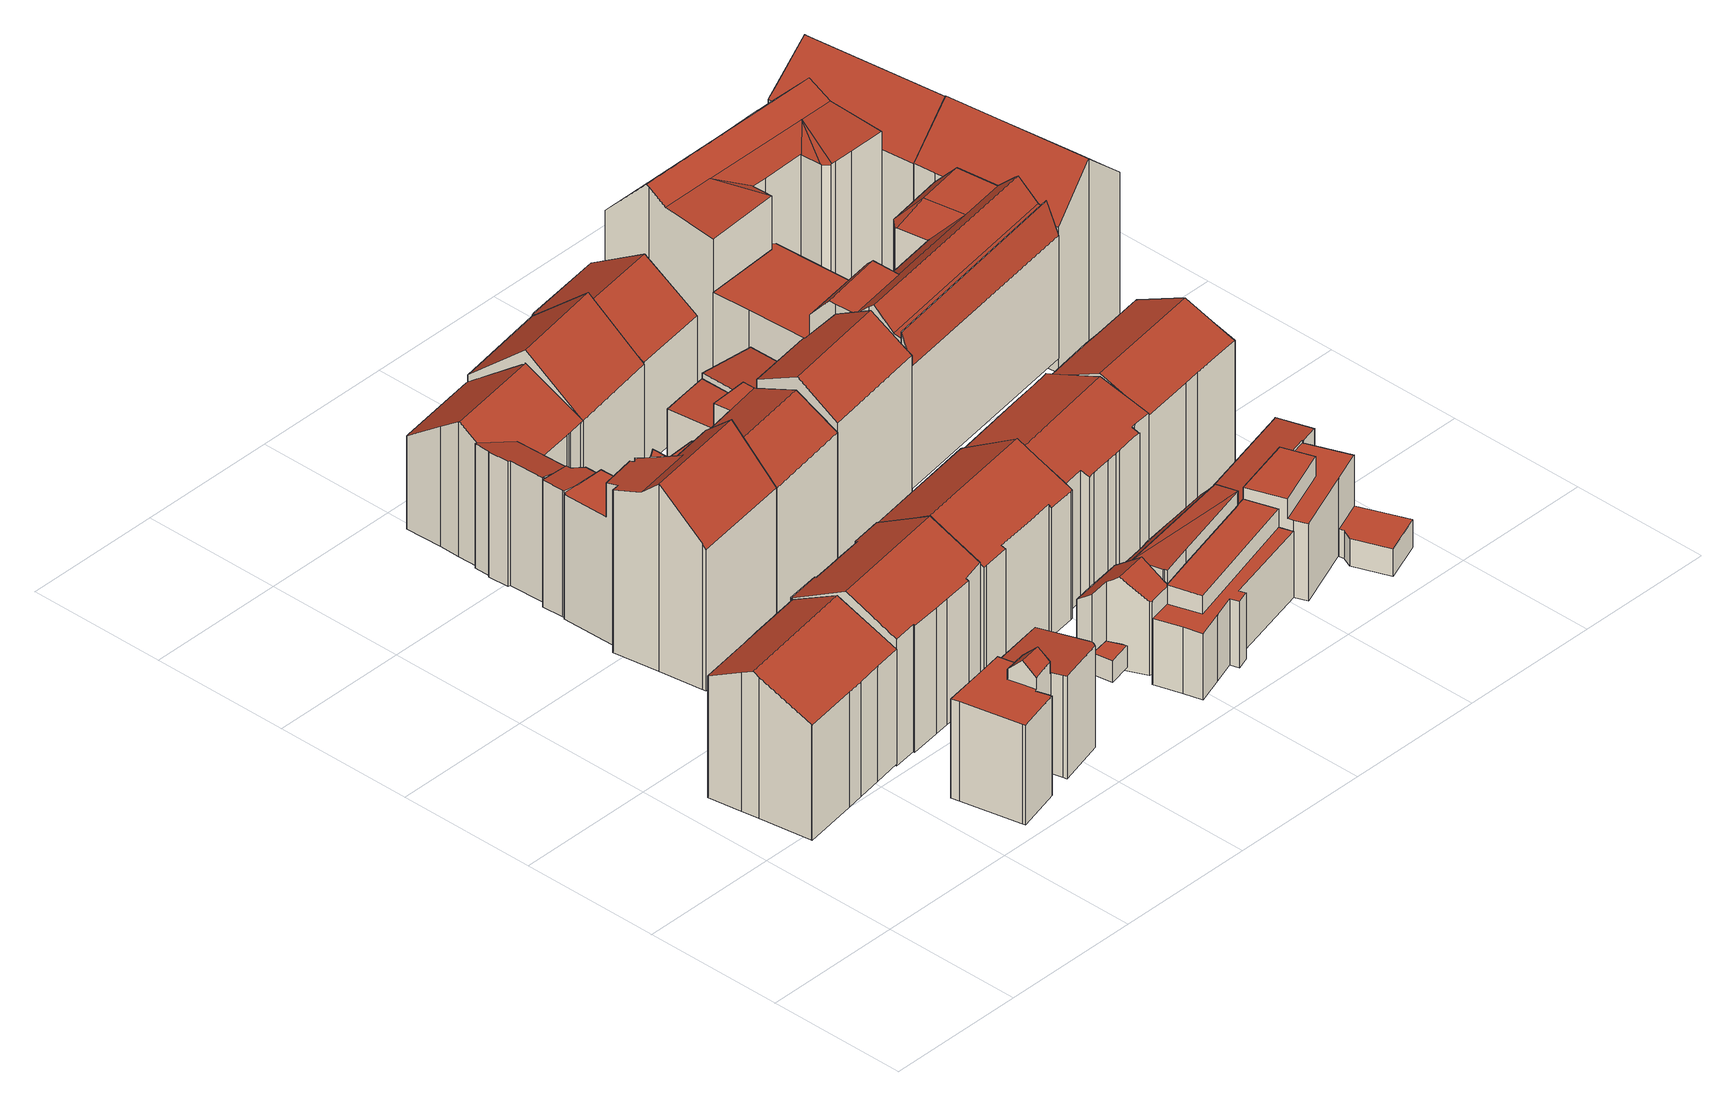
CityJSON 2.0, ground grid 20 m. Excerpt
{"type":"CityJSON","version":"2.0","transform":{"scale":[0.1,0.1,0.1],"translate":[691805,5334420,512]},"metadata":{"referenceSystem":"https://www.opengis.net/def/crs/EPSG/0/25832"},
"CityObjects":{
"building1":{"type":"Building","attributes":{"Gemeindeschluessel":"09162000","HoeheDach":"538.111","HoeheGrund":"516.720","Methode":"2000","NiedrigsteTraufeDesGebaeudes":"533.690","Geometrietyp2DReferenz":"3000","function":"31001_9998","roofType":"3100","measuredHeight":21.39,"storeysAboveGround":5},"geometry":[{"type":"MultiSurface","lod":"2","boundaries":[[[0,1,2,3]],[[4,5,6,7]],[[7,6,8,9]],[[10,11,1,0]],[[12,3,2,13,14,15]],[[14,13,16,17,18,19,20]],[[2,1,11,21,8,6,5,16,13]],[[22,21,11,10]],[[23,19,18,24]],[[5,4,25,26,17,16]],[[27,20,19,23]],[[7,9,22,10,0,3,12,15,27,23,24,26,25,4]],[[9,8,21,22]],[[24,18,17,26]],[[15,14,20,27]]],"semantics":{"surfaces":[{"type":"WallSurface"},{"type":"RoofSurface"},{"type":"GroundSurface"}],"values":[0,0,0,0,0,1,1,0,0,0,0,2,0,0,0]}}]},
"building2":{"type":"Building","attributes":{"Gemeindeschluessel":"09162000","HoeheDach":"532.867","HoeheGrund":"514.640","Methode":"2000","NiedrigsteTraufeDesGebaeudes":"528.606","Geometrietyp2DReferenz":"3000","function":"31001_9998","roofType":"3100","measuredHeight":18.23,"storeysAboveGround":3},"geometry":[{"type":"MultiSurface","lod":"2","boundaries":[[[28,29,30,31]],[[32,33,34,35]],[[36,37,30,29]],[[38,39,40,41]],[[42,43,44,45,46,47,31,30,37]],[[48,42,37,36]],[[49,50,51,52]],[[53,54,55,56]],[[57,58,50,49]],[[59,57,49,52,60,61,62,63,32,35,64,53,56,38,41,65,66,67,68,69]],[[45,44,43,70,71,51,50,58,72,73,74,75,46]],[[76,33,32,63,62,61,70,43,42,48]],[[69,73,72,59]],[[60,52,51,71,70,61]],[[56,55,39,38]],[[74,73,69,68,67,75]],[[35,34,77,64]],[[39,55,54,77,34,33,76,78,28,31,47,79,40]],[[59,72,58,57]],[[64,77,54,53]],[[78,76,48,36,29,28]],[[40,79,47,46,75,67,66,65,41]]],"semantics":{"surfaces":[{"type":"WallSurface"},{"type":"RoofSurface"},{"type":"GroundSurface"}],"values":[0,0,1,0,0,1,0,0,0,2,1,0,0,0,0,0,0,1,0,0,0,0]}}]},
"building3":{"type":"Building","attributes":{"Gemeindeschluessel":"09162000","HoeheDach":"539.180","HoeheGrund":"516.360","Methode":"2000","NiedrigsteTraufeDesGebaeudes":"534.969","Geometrietyp2DReferenz":"3000","function":"31001_9998","roofType":"3100","measuredHeight":22.82,"storeysAboveGround":5},"geometry":[{"type":"MultiSurface","lod":"2","boundaries":[[[80,81,82,83]],[[84,85,86,87]],[[88,89,85,84]],[[90,91,92,93,94,95]],[[87,86,81,80]],[[96,97,98,99]],[[100,101,99,98]],[[102,103,104,105]],[[83,82,106,107]],[[97,96,108,109]],[[94,93,99,101,106,82,81,86,85,89,110]],[[111,112,103,102]],[[113,114,112,111]],[[115,110,89,88]],[[109,108,114,113]],[[109,113,111,102,105,116,91,90,95,115,88,84,87,80,83,107,100,98,97]],[[105,104,117,116]],[[95,94,110,115]],[[116,117,92,91]],[[92,117,104,103,112,114,108,96,99,93]],[[107,106,101,100]]],"semantics":{"surfaces":[{"type":"WallSurface"},{"type":"RoofSurface"},{"type":"GroundSurface"}],"values":[0,0,0,0,0,0,0,0,0,0,1,0,0,0,0,2,0,0,0,1,0]}}]},
"building4":{"type":"Building","attributes":{"Gemeindeschluessel":"09162000","HoeheDach":"540.550","HoeheGrund":"512.835","Methode":"2000","NiedrigsteTraufeDesGebaeudes":"530.381","Geometrietyp2DReferenz":"3000","function":"31001_2000","roofType":"3100","measuredHeight":27.71,"storeysAboveGround":6},"geometry":[{"type":"MultiSurface","lod":"2","boundaries":[[[118,119,120,121]],[[122,123,124,125]],[[118,126,127,128,129,119]],[[130,131,132,133]],[[134,135,136,137]],[[138,139,140,141,142,143]],[[144,145,123,122,146]],[[147,148,149,150]],[[151,152,153,154]],[[155,156,157,158]],[[138,143,159,160]],[[161,162,127,126]],[[163,164,165,166,167,168]],[[169,170,165,164]],[[171,172,173]],[[174,172,171,128,127,162,175,176,177,178]],[[179,175,162,161]],[[180,163,168,181,182,183]],[[184,185,186,187,188,189]],[[190,174,178,191]],[[121,120,170,169]],[[192,176,175,179]],[[182,181,188,187]],[[171,129,128]],[[142,166,165,170,120,119,129,171,173,159,143]],[[142,141,167,166]],[[180,183,193,194]],[[195,196,140,139]],[[197,158,124,123,145,198,199]],[[194,193,200,201]],[[144,189,188,181,168,167,141,140,196,199,198,145]],[[195,154,153,197,199,196]],[[195,139,138,160,202,190,191,203,192,179,161,126,118,121,169,164,163,180,194,201,185,184,130,133,134,137,204,147,150,157,156,205,151,154]],[[201,200,186,185]],[[204,206,148,147]],[[122,125,149,148,206,136,135,132,131,146]],[[187,186,200,193,183,182]],[[203,177,176,192]],[[137,136,206,204]],[[133,132,135,134]],[[191,178,177,203]],[[202,172,174,190]],[[130,184,189,144,146,131]],[[156,155,207,205]],[[202,160,159,173,172]],[[157,150,149,125,124,158]],[[197,153,152,207,155,158]],[[205,207,152,151]]],"semantics":{"surfaces":[{"type":"WallSurface"},{"type":"RoofSurface"},{"type":"GroundSurface"}],"values":[0,0,0,0,0,0,0,0,0,0,0,0,0,0,0,1,0,0,0,0,0,0,0,0,1,0,0,0,1,0,1,0,2,0,0,1,1,0,0,0,0,0,0,0,0,0,1,0]}}]},
"building5":{"type":"Building","attributes":{"Gemeindeschluessel":"09162000","HoeheDach":"533.530","HoeheGrund":"513.463","Methode":"2000","NiedrigsteTraufeDesGebaeudes":"517.370","Geometrietyp2DReferenz":"3000","function":"31001_2000","roofType":"3100","measuredHeight":20.07,"storeysAboveGround":4},"geometry":[{"type":"MultiSurface","lod":"2","boundaries":[[[208,209,210,211]],[[212,213,214,215,216,217,218,219,220,221,222,223]],[[224,225,226,227]],[[228,222,221,229]],[[230,231,232,233]],[[234,215,214,235]],[[236,237,238,239]],[[233,232,237,240]],[[241,216,215,234]],[[242,243,244,245]],[[211,210,246,247]],[[248,249,213,212,238,237,232,231,244,243]],[[250,251,252,253]],[[228,227,226,254,223,222]],[[254,226,225,236,239]],[[255,218,217,256]],[[248,257,258,259,260,246,210,209,252,251,249]],[[224,240,237,236,225]],[[245,244,231,230]],[[242,261,257,248,243]],[[256,217,216,241]],[[250,262,213,249,251]],[[212,223,254,239,238]],[[262,235,214,213]],[[263,219,218,255]],[[264,260,259,265]],[[247,246,260,264]],[[265,259,258,266]],[[267,220,219,263]],[[253,252,209,208]],[[224,227,228,229,267,263,255,256,241,234,235,262,250,253,208,211,247,264,265,266,261,242,245,230,233,240]],[[229,221,220,267]],[[266,258,257,261]]],"semantics":{"surfaces":[{"type":"WallSurface"},{"type":"RoofSurface"},{"type":"GroundSurface"}],"values":[0,1,0,0,0,0,0,0,0,0,0,1,0,0,1,0,1,0,0,0,0,0,0,0,0,0,0,0,0,0,2,0,0]}}]},
"building6":{"type":"Building","attributes":{"Gemeindeschluessel":"09162000","HoeheDach":"539.280","HoeheGrund":"515.810","Methode":"2000","NiedrigsteTraufeDesGebaeudes":"534.759","Geometrietyp2DReferenz":"3000","function":"31001_9998","roofType":"3100","measuredHeight":23.47,"storeysAboveGround":7},"geometry":[{"type":"MultiSurface","lod":"2","boundaries":[[[268,269,270,271]],[[272,273,274,275,276,277]],[[278,279,280,281]],[[282,283,284,285]],[[285,284,286,287]],[[281,280,288,289]],[[287,286,269,268]],[[290,291,283,282]],[[292,293,294,295]],[[286,296,297,288,280,279,298,299,270,269]],[[284,283,291,294,293,300,301,302,277,276,275,303,304,296,286]],[[304,303,305,306,307,308,297,296]],[[305,303,275,274]],[[271,299,298,309]],[[310,302,301,311]],[[273,272,310,311,312,292,295,290,282,285,287,268,271,309,278,281,289,308,307,306,305,274]],[[272,277,302,310]],[[289,288,297,308]],[[292,312,311,301,300,293]],[[270,299,271]],[[309,298,279,278]],[[295,294,291,290]]],"semantics":{"surfaces":[{"type":"WallSurface"},{"type":"RoofSurface"},{"type":"GroundSurface"}],"values":[0,0,0,0,0,0,0,0,0,1,1,0,0,0,0,2,0,0,0,0,0,0]}}]},
"building7":{"type":"Building","attributes":{"Gemeindeschluessel":"09162000","HoeheDach":"519.360","HoeheGrund":"516.160","Methode":"2000","NiedrigsteTraufeDesGebaeudes":"519.360","Geometrietyp2DReferenz":"3000","function":"31001_9998","roofType":"1000","measuredHeight":3.2,"storeysAboveGround":1},"geometry":[{"type":"MultiSurface","lod":"2","boundaries":[[[313,314,315,316,317,318]],[[314,319,320,321,322,315]],[[316,315,322,321,323,324,325,317]],[[323,321,320,326,327,324]],[[317,325,324,327,328,318]],[[319,314,313,318,328,327,326,320]]],"semantics":{"surfaces":[{"type":"WallSurface"},{"type":"RoofSurface"},{"type":"GroundSurface"}],"values":[0,0,1,0,0,2]}}]},
"building8":{"type":"Building","attributes":{"Gemeindeschluessel":"09162000","HoeheDach":"529.294","HoeheGrund":"515.721","Methode":"1000","NiedrigsteTraufeDesGebaeudes":"526.432","Geometrietyp2DReferenz":"3000","function":"31001_9998","roofType":"3100","measuredHeight":13.57,"storeysAboveGround":3},"geometry":[{"type":"MultiSurface","lod":"2","boundaries":[[[329,330,331,332]],[[333,334,335,336]],[[337,338,339,340]],[[341,339,338,342,343,331,330,344,345]],[[346,342,338,337]],[[330,329,347,348,349,344]],[[350,351,352,340,339,341,345,353,334,333]],[[332,331,343,354]],[[355,356,357,358,359,360]],[[335,334,353,345,344,349,357,356,355]],[[354,343,342,346]],[[336,335,355,360]],[[346,337,340,352,351,350,333,336,360,359,358,348,347,329,332,354]],[[358,357,349,348]]],"semantics":{"surfaces":[{"type":"WallSurface"},{"type":"RoofSurface"},{"type":"GroundSurface"}],"values":[0,0,0,1,0,0,0,0,0,1,0,0,2,0]}}]},
"building9":{"type":"Building","attributes":{"Gemeindeschluessel":"09162000","HoeheDach":"536.680","HoeheGrund":"513.391","Methode":"2000","NiedrigsteTraufeDesGebaeudes":"529.767","Geometrietyp2DReferenz":"3000","function":"31001_9998","roofType":"3100","measuredHeight":23.29,"storeysAboveGround":5},"geometry":[{"type":"MultiSurface","lod":"2","boundaries":[[[361,362,363,364,365,366,367,368]],[[369,370,371,372,373,374,375,361,368]],[[376,377,364,363]],[[374,378,379,375]],[[370,380,381,371]],[[380,382,366,365,383,384,381]],[[385,367,366,382]],[[375,379,362,361]],[[371,381,384,372]],[[382,380,370,369,385]],[[374,373,386,377,376,378]],[[373,372,384,383,386]],[[365,364,377,386,383]],[[376,363,362,379,378]],[[385,369,368,367]]],"semantics":{"surfaces":[{"type":"WallSurface"},{"type":"GroundSurface"},{"type":"RoofSurface"}],"values":[0,1,0,0,0,2,2,0,0,0,0,0,2,2,0]}}]},
"building10":{"type":"Building","attributes":{"Gemeindeschluessel":"09162000","HoeheDach":"535.504","HoeheGrund":"513.405","Methode":"1000","NiedrigsteTraufeDesGebaeudes":"528.295","Geometrietyp2DReferenz":"3000","function":"31001_2000","roofType":"3100","measuredHeight":22.1,"storeysAboveGround":4},"geometry":[{"type":"MultiSurface","lod":"2","boundaries":[[[387,388,389,390]],[[389,388,391,392]],[[393,392,391,243]],[[394,393,243,395]],[[391,388,387,395,243]],[[394,395,387,390]],[[393,394,390,389,392]]],"semantics":{"surfaces":[{"type":"WallSurface"},{"type":"RoofSurface"},{"type":"GroundSurface"}],"values":[0,1,1,0,0,2,0]}}]},
"building11":{"type":"Building","attributes":{"Gemeindeschluessel":"09162000","HoeheDach":"516.570","HoeheGrund":"513.490","Methode":"2000","NiedrigsteTraufeDesGebaeudes":"516.570","Geometrietyp2DReferenz":"3000","function":"31001_2000","roofType":"1000","measuredHeight":3.08},"geometry":[{"type":"MultiSurface","lod":"2","boundaries":[[[396,397,398,399]],[[399,398,400,401]],[[402,400,398,397,403]],[[404,396,399,401,405]],[[401,400,402,405]],[[405,402,403,404]],[[404,403,397,396]]],"semantics":{"surfaces":[{"type":"WallSurface"},{"type":"RoofSurface"},{"type":"GroundSurface"}],"values":[0,0,1,2,0,0,0]}}]},
"building12":{"type":"Building","attributes":{"Gemeindeschluessel":"09162000","HoeheDach":"526.806","HoeheGrund":"514.187","Methode":"2000","NiedrigsteTraufeDesGebaeudes":"524.010","Geometrietyp2DReferenz":"3000","function":"31001_9998","roofType":"1000","measuredHeight":12.62,"storeysAboveGround":2},"geometry":[{"type":"MultiSurface","lod":"2","boundaries":[[[406,407,408,409]],[[410,411,407,406]],[[412,413,414,415,416,417,418,419,410,406,409,420,421,422,423]],[[424,425,426,427]],[[414,428,429,415]],[[422,421,430,425,424,431]],[[426,425,430,432,408,407,411,433]],[[418,434,435,419]],[[417,436,434,418]],[[416,437,436,417]],[[419,435,433,411,410]],[[409,408,432,420]],[[438,439,431,424,427,435,434,436,437,429,428,440]],[[415,429,437,416]],[[412,438,440,413]],[[438,412,423,439]],[[422,431,439,423]],[[420,432,430,421]],[[428,414,413,440]],[[427,426,433,435]]],"semantics":{"surfaces":[{"type":"WallSurface"},{"type":"GroundSurface"},{"type":"RoofSurface"}],"values":[0,0,1,0,0,0,2,0,0,0,0,0,2,0,0,0,0,0,0,0]}}]},
"building13":{"type":"Building","attributes":{"Gemeindeschluessel":"09162000","HoeheDach":"528.786","HoeheGrund":"514.900","Methode":"2000","NiedrigsteTraufeDesGebaeudes":"525.199","Geometrietyp2DReferenz":"3000","function":"31001_9998","roofType":"1000","measuredHeight":13.89,"storeysAboveGround":3},"geometry":[{"type":"MultiSurface","lod":"2","boundaries":[[[441,442,443,444]],[[445,446,447,448]],[[449,450,451,452,448,447,453]],[[454,455,449,453,456,457]],[[458,459,442,441]],[[455,454,460,461,462,463,464,465,466,467,468,458,441,444,451,450,449]],[[456,453,447,446]],[[469,470,471,472,457,456,446]],[[445,448,452,443,442,459,473,474,475,476]],[[460,472,471,461]],[[461,471,470,462]],[[444,443,452,451]],[[465,476,475,466]],[[466,475,474,467]],[[467,474,473,468]],[[454,457,472,460]],[[468,473,459,458]],[[462,470,469,463]],[[464,463,469,446,445,476,465]]],"semantics":{"surfaces":[{"type":"WallSurface"},{"type":"GroundSurface"},{"type":"RoofSurface"}],"values":[0,0,0,0,0,1,2,2,2,0,0,0,0,0,0,0,0,0,0]}}]},
"building14":{"type":"Building","attributes":{"Gemeindeschluessel":"09162000","HoeheDach":"537.342","HoeheGrund":"515.710","Methode":"1000","NiedrigsteTraufeDesGebaeudes":"534.458","Geometrietyp2DReferenz":"3000","function":"31001_9998","roofType":"3100","measuredHeight":21.63,"storeysAboveGround":5},"geometry":[{"type":"MultiSurface","lod":"2","boundaries":[[[477,478,479,480,481,482]],[[477,482,483,484]],[[485,486,487,488]],[[489,490,491,492,493,494,495,496,497,498]],[[488,487,499,500]],[[501,495,494,502]],[[496,495,501,503]],[[502,494,493,504]],[[505,480,479,506,500,499]],[[507,508,509,510,511,483,482,481,480,505,499,487,486,491,490]],[[512,498,497,513]],[[513,497,496,503]],[[514,515,507,490,489,516]],[[486,485,517,518,504,493,492,491]],[[519,509,508,520]],[[484,483,511,521]],[[521,511,510,522]],[[488,500,506,479,478,477,484,521,522,519,520,515,514,516,512,513,503,501,502,504,518,517,485]],[[522,510,509,519]],[[520,508,507,515]],[[516,489,498,512]]],"semantics":{"surfaces":[{"type":"WallSurface"},{"type":"RoofSurface"},{"type":"GroundSurface"}],"values":[0,0,0,1,0,0,0,0,0,1,0,0,0,0,0,0,0,2,0,0,0]}}]},
"building15":{"type":"Building","attributes":{"Gemeindeschluessel":"09162000","HoeheDach":"538.687","HoeheGrund":"513.400","Methode":"1000","NiedrigsteTraufeDesGebaeudes":"530.514","Geometrietyp2DReferenz":"3000","function":"31001_9998","roofType":"3100","measuredHeight":25.29,"storeysAboveGround":5},"geometry":[{"type":"MultiSurface","lod":"2","boundaries":[[[523,524,525,526]],[[361,527,524,523]],[[528,529,530,531,532,533,534]],[[535,536,537,526,525,538,539]],[[538,525,524,527,540]],[[541,530,529,542]],[[543,544,545,546]],[[547,368,548,549,361,523,526,537,536,550,543,546,551,541,542]],[[532,531,545,544,552,535,539,553,533]],[[540,553,539,538]],[[535,552,544,543,550,536]],[[530,541,551,546,545,531]],[[368,547,542,529,528,534]],[[534,533,553,540,527,361,549,548,368]]],"semantics":{"surfaces":[{"type":"WallSurface"},{"type":"RoofSurface"},{"type":"GroundSurface"}],"values":[0,0,1,0,1,0,0,2,1,0,0,0,0,0]}}]},
"building16":{"type":"Building","attributes":{"Gemeindeschluessel":"09162000","HoeheDach":"533.939","HoeheGrund":"513.220","Methode":"1000","NiedrigsteTraufeDesGebaeudes":"528.682","Geometrietyp2DReferenz":"3000","function":"31001_9998","roofType":"3100","measuredHeight":20.72,"storeysAboveGround":4},"geometry":[{"type":"MultiSurface","lod":"2","boundaries":[[[554,555,556,557]],[[555,558,559,560,561,556]],[[562,563,564,554,557,565,566,567]],[[558,555,554,564]],[[564,563,562,567,568,569,560,559,558]],[[569,570,561,560]],[[565,557,556,561,570,571,566]],[[566,571,570,569,568,567]]],"semantics":{"surfaces":[{"type":"RoofSurface"},{"type":"WallSurface"},{"type":"GroundSurface"}],"values":[0,1,1,1,2,1,0,1]}}]},
"building17":{"type":"Building","attributes":{"Gemeindeschluessel":"09162000","HoeheDach":"528.500","HoeheGrund":"514.164","Methode":"2000","NiedrigsteTraufeDesGebaeudes":"525.600","Geometrietyp2DReferenz":"3000","function":"31001_9998","roofType":"1000","measuredHeight":14.34,"storeysAboveGround":3},"geometry":[{"type":"MultiSurface","lod":"2","boundaries":[[[572,573,574,575]],[[576,577,578,422]],[[579,580,581,582]],[[583,584,580,579]],[[582,581,585,586]],[[422,578,575,574,587,421]],[[574,573,588,587]],[[421,583,579,582,586,576,422]],[[586,585,577,576]],[[421,587,588,589,584,583]],[[589,588,573,572]],[[578,577,585,581,580,584,589,572,575]]],"semantics":{"surfaces":[{"type":"WallSurface"},{"type":"RoofSurface"},{"type":"GroundSurface"}],"values":[0,0,0,0,0,0,1,2,0,0,0,1]}}]},
"building18":{"type":"Building","attributes":{"Gemeindeschluessel":"09162000","HoeheDach":"525.961","HoeheGrund":"514.960","Methode":"1000","NiedrigsteTraufeDesGebaeudes":"525.171","Geometrietyp2DReferenz":"3000","function":"31001_9998","roofType":"1000","measuredHeight":11},"geometry":[{"type":"MultiSurface","lod":"2","boundaries":[[[590,591,592,593]],[[594,595,596,597]],[[593,592,595,594]],[[598,599,600,601]],[[601,600,602,603]],[[590,593,594,597,604,598,601,603]],[[603,602,591,590]],[[604,605,599,598]],[[597,596,605,604]],[[602,600,599,605,596,595,592,591]]],"semantics":{"surfaces":[{"type":"WallSurface"},{"type":"GroundSurface"},{"type":"RoofSurface"}],"values":[0,0,0,0,0,1,0,0,0,2]}}]},
"building19":{"type":"Building","attributes":{"Gemeindeschluessel":"09162000","HoeheDach":"529.560","HoeheGrund":"513.240","Methode":"2000","NiedrigsteTraufeDesGebaeudes":"529.560","Geometrietyp2DReferenz":"3000","function":"31001_3020","roofType":"1000","measuredHeight":16.32},"geometry":[{"type":"MultiSurface","lod":"2","boundaries":[[[606,607,608,609]],[[610,611,612,613]],[[614,615,611,610]],[[609,616,617,614,610,613,606]],[[609,608,618,616]],[[607,612,611,615,619,618,608]],[[616,618,619,617]],[[613,612,607,606]],[[617,619,615,614]]],"semantics":{"surfaces":[{"type":"WallSurface"},{"type":"GroundSurface"},{"type":"RoofSurface"}],"values":[0,0,0,1,0,2,0,0,0]}}]},
"building20":{"type":"Building","attributes":{"Gemeindeschluessel":"09162000","HoeheDach":"537.710","HoeheGrund":"515.630","Methode":"2000","NiedrigsteTraufeDesGebaeudes":"534.364","Geometrietyp2DReferenz":"3000","function":"31001_9998","roofType":"3100","measuredHeight":22.08,"storeysAboveGround":5},"geometry":[{"type":"MultiSurface","lod":"2","boundaries":[[[620,621,622,623]],[[624,625,626,627]],[[628,629,625,624]],[[630,631,621,620]],[[632,633,634,635,636,637]],[[638,639,634,633]],[[640,641,642,643,644,645]],[[634,639,646,647,641,640,645,648,649,635]],[[650,651,638,633,632,637,630,620,623,628,624,627,652,653,644,643,642]],[[637,636,631,630]],[[648,653,652,627,626,649]],[[635,649,626,625,629,622,621,631,636]],[[653,648,645,644]],[[651,646,639,638]],[[651,650,642,641,647,646]],[[623,622,629,628]]],"semantics":{"surfaces":[{"type":"WallSurface"},{"type":"RoofSurface"},{"type":"GroundSurface"}],"values":[0,0,0,0,0,0,0,1,2,0,0,1,0,0,0,0]}}]},
"building21":{"type":"Building","attributes":{"Gemeindeschluessel":"09162000","HoeheDach":"518.072","HoeheGrund":"514.000","Methode":"1000","NiedrigsteTraufeDesGebaeudes":"518.072","Geometrietyp2DReferenz":"3000","function":"31001_9998","roofType":"1000","measuredHeight":4.07,"storeysAboveGround":1},"geometry":[{"type":"MultiSurface","lod":"2","boundaries":[[[654,655,656,657,658,659,660]],[[661,657,656,662]],[[663,660,659,664]],[[665,658,657,661]],[[666,654,660,663]],[[667,655,654,666]],[[664,659,658,665]],[[662,656,655,667]],[[663,664,665,661,662,667,666]]],"semantics":{"surfaces":[{"type":"RoofSurface"},{"type":"WallSurface"},{"type":"GroundSurface"}],"values":[0,1,1,1,1,1,1,1,2]}}]},
"building22":{"type":"Building","attributes":{"Gemeindeschluessel":"09162000","HoeheDach":"538.048","HoeheGrund":"515.360","Methode":"1000","NiedrigsteTraufeDesGebaeudes":"533.605","Geometrietyp2DReferenz":"3000","function":"31001_9998","roofType":"2100","measuredHeight":22.69},"geometry":[{"type":"MultiSurface","lod":"2","boundaries":[[[668,669,670,671,672,673]],[[674,675,668,673]],[[671,670,676,677]],[[675,678,676,670,669,668]],[[679,674,673,672,671,677]],[[674,679,677,676,678,675]]],"semantics":{"surfaces":[{"type":"WallSurface"},{"type":"RoofSurface"},{"type":"GroundSurface"}],"values":[0,0,0,1,2,0]}}]},
"building23":{"type":"Building","attributes":{"name":"Riemerschmid Wirtschaftsschule","Gemeindeschluessel":"09162000","HoeheDach":"539.800","HoeheGrund":"513.180","Methode":"2000","NiedrigsteTraufeDesGebaeudes":"533.435","Geometrietyp2DReferenz":"3000","function":"31001_3020","roofType":"3100","measuredHeight":26.62,"storeysAboveGround":5},"geometry":[{"type":"MultiSurface","lod":"2","boundaries":[[[680,681,682,683,684]],[[681,680,613,610,685,686,687,688,689,690,691,692,693,694]],[[613,680,684,695,696]],[[610,613,696,697,698]],[[699,700,701,702,703,704]],[[705,706,707,708]],[[688,687,701,700,705,708]],[[681,694,709,710,711,682]],[[685,703,702,686]],[[693,692,712,713,714,715]],[[709,715,714,710]],[[691,716,712,692]],[[682,711,713,712,716,717,699,704,683]],[[690,689,707,718]],[[610,698,703,685]],[[688,708,707,689]],[[691,690,718,719,717,716]],[[706,719,718,707]],[[693,715,709,694]],[[686,702,701,687]],[[699,717,719,706]],[[704,703,698,697,720]],[[684,683,704,720,695]],[[695,720,697,696]],[[710,714,713,711]],[[700,699,706,705]]],"semantics":{"surfaces":[{"type":"WallSurface"},{"type":"GroundSurface"},{"type":"RoofSurface"}],"values":[0,1,0,0,2,2,0,0,0,0,2,0,2,0,0,0,0,2,0,0,2,2,2,2,2,2]}}]},
"building24":{"type":"Building","attributes":{"Gemeindeschluessel":"09162000","HoeheDach":"519.302","HoeheGrund":"513.230","Methode":"2000","NiedrigsteTraufeDesGebaeudes":"518.911","Geometrietyp2DReferenz":"3000","function":"31001_9998","roofType":"1000","measuredHeight":6.07},"geometry":[{"type":"MultiSurface","lod":"2","boundaries":[[[721,722,723,724]],[[685,725,726,727]],[[614,728,729,617]],[[728,726,725,730,731,732,733,734,735,736,723,722,737,738,739,740,729]],[[727,726,728,614]],[[724,723,736,741]],[[742,735,734,743]],[[744,740,739,745]],[[743,734,733,746]],[[745,739,738,747]],[[746,733,732,748]],[[747,738,737,749]],[[750,731,730,751]],[[749,737,722,721]],[[748,732,731,750]],[[617,744,745,747,749,721,724,741,742,743,746,748,750,751,685,727,614]],[[617,729,740,744]],[[741,736,735,742]],[[751,730,725,685]]],"semantics":{"surfaces":[{"type":"WallSurface"},{"type":"RoofSurface"},{"type":"GroundSurface"}],"values":[0,0,0,1,0,0,0,0,0,0,0,0,0,0,0,2,0,0,0]}}]},
"building25":{"type":"Building","attributes":{"name":"Friedrich-List-Wirtschaftsschule","Gemeindeschluessel":"09162000","HoeheDach":"540.700","HoeheGrund":"513.086","Methode":"2000","NiedrigsteTraufeDesGebaeudes":"514.400","Geometrietyp2DReferenz":"3000","function":"31001_3020","roofType":"3100","measuredHeight":27.61,"storeysAboveGround":5},"geometry":[{"type":"MultiSurface","lod":"2","boundaries":[[[752,753,754,755,756,757]],[[758,759,760,761,762,763,764]],[[765,766,754,753]],[[767,768,769,770,771]],[[772,773,755,754,766,774]],[[775,776,777,778]],[[771,779,780,767]],[[781,769,768,760,759]],[[782,783,784,785,786]],[[787,788,789,790]],[[791,790,789,779]],[[792,793,794,795]],[[796,797,798,799]],[[800,763,762,801]],[[802,803,804,805]],[[756,755,773,806]],[[807,808,809,787,790,791,770,769,781,775,778,802,805,796,799,765,753,752,800,801,810,811,792,795]],[[806,812,757,756]],[[813,783,782,814]],[[800,752,757,812,764,763]],[[815,772,774,798,797,816]],[[808,817,818,809]],[[778,777,803,802]],[[775,781,759,758,776]],[[765,799,798,774,766]],[[801,762,761,810]],[[780,779,789,788,819]],[[768,767,780,785,820,761,760]],[[807,795,794,784,783,813,821]],[[788,787,809,818,819]],[[776,815,816,804,803,777]],[[758,764,812,806,773,772,815,776]],[[811,822,793,792]],[[771,770,791,779]],[[811,810,761,820,822]],[[821,813,814]],[[794,793,822,820,785,784]],[[780,819,818,817,823,785]],[[807,821,814,782,786,823,817,808]],[[786,785,823]],[[796,805,804,816,797]]],"semantics":{"surfaces":[{"type":"WallSurface"},{"type":"RoofSurface"},{"type":"GroundSurface"}],"values":[0,1,0,0,1,0,1,0,1,0,0,0,0,0,0,0,2,1,0,0,1,0,0,0,0,0,1,1,0,0,1,0,0,0,0,1,1,1,0,1,0]}}]},
"building26":{"type":"Building","attributes":{"name":"Riemerschmid-Wirtschaftsschule","Gemeindeschluessel":"09162000","HoeheDach":"540.861","HoeheGrund":"513.240","Methode":"1000","NiedrigsteTraufeDesGebaeudes":"534.693","Geometrietyp2DReferenz":"3000","function":"31001_9998","roofType":"3100","measuredHeight":27.62,"storeysAboveGround":4},"geometry":[{"type":"MultiSurface","lod":"2","boundaries":[[[824,690,825,826,827,828]],[[829,830,831,832]],[[826,825,833,834,835,831,830,836,837,827]],[[827,837,836,838,839,840,841,828]],[[830,842,843,844,838,836]],[[691,833,825,690]],[[845,829,832,693,692,691,690,824,828,841,840,839,846,847]],[[693,832,831,835,834,692]],[[692,834,833,691]],[[844,843,847,846,839,838]],[[829,845,847,843,842,830]]],"semantics":{"surfaces":[{"type":"WallSurface"},{"type":"RoofSurface"},{"type":"GroundSurface"}],"values":[0,0,1,0,1,0,2,0,0,0,0]}}]},
"building27":{"type":"Building","attributes":{"Gemeindeschluessel":"09162000","HoeheDach":"540.882","HoeheGrund":"513.090","Methode":"1000","NiedrigsteTraufeDesGebaeudes":"534.731","Geometrietyp2DReferenz":"3000","function":"31001_9998","roofType":"3100","measuredHeight":27.79,"storeysAboveGround":4},"geometry":[{"type":"MultiSurface","lod":"2","boundaries":[[[848,849,850,851,852,827]],[[848,827,853,811]],[[849,848,811,810,854,801,855,856,857,858,850]],[[858,859,851,850]],[[854,810,860,861,862,801]],[[861,860,853,827,852,863,864,862]],[[863,852,851,859,865,866,864]],[[864,866,865,859,858,857,856,855,801,862]],[[811,853,860,810]]],"semantics":{"surfaces":[{"type":"WallSurface"},{"type":"GroundSurface"},{"type":"RoofSurface"}],"values":[0,0,1,0,0,2,2,0,0]}}]}
},
"vertices":[
[29,154,47],[29,154,218],[18,228,256],[18,228,47],[208,182,47],[208,182,217],[168,175,217],[168,175,47],[132,169,217],[132,169,47],[29,152,47],[29,152,217],[17,237,47],[17,237,261],[14,253,253],[14,253,47],[195,266,261],[185,329,229],[108,317,228],[84,313,228],[7,301,227],[107,165,217],[107,165,47],[84,313,47],[108,317,47],[195,266,47],[185,329,47],[7,301,47],
[297,85,173],[297,85,188],[330,91,188],[330,91,173],[303,45,26],[303,45,173],[308,29,173],[308,29,26],[302,65,209],[334,70,209],[226,97,26],[226,97,173],[223,108,173],[223,108,26],[338,54,193],[338,54,175],[334,70,173],[330,91,170],[323,125,166],[323,125,173],[306,46,190],[345,33,26],[345,33,178],[344,38,177],[344,38,26],[245,7,26],[245,7,173],[244,11,173],[244,11,26],[413,51,26],[413,51,177],[415,55,26],[341,50,26],[340,55,26],[338,54,26],[306,46,26],[309,24,26],[290,119,26],[323,125,26],[402,138,26],[416,63,26],[417,58,26],[340,55,175],[341,50,176],[415,55,177],[417,58,176],[416,63,176],[402,138,166],[306,46,173],[309,24,173],[302,65,173],[290,119,173],
[284,343,44],[284,343,232],[319,348,232],[319,348,44],[234,336,44],[234,336,232],[264,340,232],[264,340,44],[234,339,44],[234,339,230],[197,254,44],[208,182,44],[208,182,232],[197,254,272],[185,329,231],[185,329,44],[386,212,233],[386,212,44],[375,283,44],[375,283,272],[363,358,44],[363,358,231],[287,191,44],[287,191,230],[243,185,231],[243,185,44],[319,352,230],[319,352,44],[353,204,232],[353,204,44],[185,332,230],[308,194,44],[308,194,230],[353,200,44],[353,200,230],[185,332,44],[243,187,44],[243,187,232],
[256,681,8],[256,681,192],[257,664,192],[257,664,8],[267,604,219],[267,604,248],[342,616,248],[342,616,219],[254,729,8],[254,729,184],[255,705,184],[255,705,192],[274,627,8],[274,627,219],[274,631,219],[274,631,8],[282,637,8],[282,637,219],[343,640,219],[343,640,8],[189,703,8],[190,617,8],[190,617,249],[190,636,243],[190,636,192],[189,703,192],[256,626,250],[273,589,262],[256,626,219],[345,636,8],[345,636,219],[342,635,219],[342,635,8],[198,488,8],[198,488,224],[189,549,285],[189,549,8],[346,505,217],[346,505,8],[342,574,8],[342,574,285],[191,703,192],[191,703,8],[247,733,8],[247,733,185],[242,638,8],[241,653,8],[241,653,192],[241,645,192],[241,645,243],[242,638,245],[247,653,8],[247,653,192],[210,705,192],[191,705,195],[191,705,192],[191,708,195],[238,738,187],[237,745,187],[192,739,195],[189,738,196],[238,738,8],[263,657,8],[248,644,244],[248,644,204],[263,657,204],[255,626,8],[262,634,8],[262,634,204],[256,627,204],[256,627,249],[255,626,249],[191,708,8],[189,738,8],[237,745,8],[276,645,204],[276,645,8],[179,615,8],[179,615,249],[189,550,285],[274,589,262],[185,575,262],[264,632,204],[264,632,8],[191,705,8],[192,739,8],[344,639,8],[199,482,8],[344,639,219],[199,482,217],
[185,955,15],[185,955,153],[190,956,153],[190,956,15],[238,825,182],[188,843,198],[184,843,199],[184,819,199],[182,819,200],[184,789,200],[187,789,199],[189,738,199],[192,739,198],[237,745,183],[238,738,183],[241,737,182],[305,736,15],[305,736,54],[247,733,54],[247,733,15],[238,738,15],[237,745,15],[311,807,15],[311,807,164],[309,807,164],[309,807,15],[184,819,15],[184,843,15],[304,806,54],[304,806,164],[239,796,164],[239,796,54],[304,806,15],[182,819,15],[339,812,15],[339,812,164],[334,811,164],[334,811,15],[283,971,153],[283,971,15],[326,893,215],[187,871,215],[187,873,15],[187,873,214],[187,902,193],[187,902,15],[241,737,54],[187,789,15],[184,789,15],[326,894,215],[326,895,214],[313,975,153],[310,975,153],[326,894,15],[188,843,15],[189,738,15],[310,975,15],[313,975,15],[326,895,15],[192,739,15],
[363,358,38],[363,358,229],[364,359,229],[364,359,38],[568,234,38],[570,235,38],[571,235,38],[571,235,228],[570,235,228],[568,234,228],[541,388,38],[541,388,228],[542,386,228],[542,386,38],[387,206,38],[387,206,228],[386,212,231],[386,212,38],[375,283,273],[375,283,38],[543,387,228],[543,387,38],[391,207,38],[391,207,228],[430,219,38],[430,219,231],[432,213,228],[432,213,38],[557,311,273],[557,312,272],[467,376,228],[364,359,228],[490,227,231],[528,233,231],[528,228,228],[569,246,235],[562,284,257],[569,246,38],[562,284,38],[557,311,38],[557,312,38],[467,376,38],[528,228,38],[528,233,38],[490,227,38],
[502,136,42],[506,109,42],[506,109,74],[502,136,74],[501,137,74],[501,137,42],[539,117,42],[540,117,42],[540,117,74],[539,117,74],[538,124,74],[530,142,74],[514,139,74],[538,124,42],[530,142,42],[514,139,42],
[589,104,37],[589,104,151],[589,102,150],[589,102,37],[530,142,37],[530,142,161],[501,137,161],[501,137,37],[555,90,37],[555,90,145],[551,91,146],[551,91,37],[540,117,166],[588,97,146],[590,98,147],[584,134,173],[537,126,173],[588,97,37],[584,134,37],[578,173,37],[578,173,144],[534,132,37],[537,126,37],[540,117,37],[534,132,168],[590,98,37],[498,160,144],[529,165,144],[577,172,144],[577,172,37],[529,165,37],[498,160,37],
[472,743,14],[472,743,189],[473,677,189],[473,677,217],[473,659,217],[475,593,247],[476,527,217],[476,527,14],[346,505,14],[342,574,14],[342,635,14],[345,636,14],[421,650,14],[410,742,14],[444,743,14],[418,674,179],[418,674,217],[410,742,178],[444,743,184],[342,574,245],[342,635,218],[343,571,247],[410,648,217],[345,636,217],[346,505,216],[421,650,217],
[313,975,14],[313,975,163],[449,997,165],[449,997,14],[326,893,235],[460,916,235],[470,835,164],[470,835,14],[339,812,14],
[443,803,15],[443,803,46],[470,821,46],[470,821,15],[471,794,46],[471,794,15],[472,743,46],[444,743,46],[444,743,15],[472,743,15],
[635,110,22],[635,110,148],[761,143,148],[761,143,22],[590,98,22],[590,98,148],[668,43,22],[650,37,22],[646,49,22],[613,38,22],[574,25,22],[567,52,22],[555,90,22],[588,97,22],[763,144,22],[775,147,22],[796,85,22],[665,52,22],[790,104,120],[790,104,147],[602,52,147],[602,52,120],[646,49,120],[613,38,120],[775,147,148],[796,85,120],[763,144,148],[588,97,148],[555,90,120],[588,97,120],[567,52,120],[574,25,120],[668,43,120],[665,52,120],[650,37,120],
[699,195,29],[699,195,132],[700,192,136],[700,192,29],[582,147,163],[582,147,164],[758,177,164],[758,177,163],[763,144,29],[758,177,29],[755,198,29],[755,198,139],[763,144,168],[761,143,29],[762,144,29],[762,144,168],[761,143,168],[650,186,29],[650,186,134],[635,110,29],[590,98,29],[589,102,29],[589,104,29],[582,147,29],[578,173,29],[604,174,29],[638,180,29],[638,183,29],[589,104,167],[589,102,168],[590,98,168],[635,110,168],[638,183,134],[638,180,138],[604,174,138],[578,173,135],
[670,250,37],[701,255,37],[711,256,37],[711,256,225],[701,255,225],[670,250,225],[663,249,225],[663,249,37],[744,272,37],[744,272,228],[716,268,229],[716,268,37],[557,312,253],[557,310,253],[734,341,253],[733,345,252],[723,412,227],[722,418,225],[720,417,225],[696,413,225],[652,406,225],[543,387,225],[710,267,229],[710,267,37],[720,417,37],[722,418,37],[696,413,37],[723,412,37],[711,257,225],[711,257,37],[569,246,230],[604,252,230],[607,240,225],[617,242,225],[646,246,225],[543,387,37],[652,406,37],[557,310,37],[569,246,37],[557,312,37],[734,341,37],[733,345,37],[607,240,37],[604,252,37],[646,246,37],[617,242,37],
[560,746,14],[560,746,186],[561,678,186],[561,678,14],[472,743,197],[577,544,231],[634,553,231],[633,570,240],[631,617,267],[576,608,267],[475,591,267],[476,527,231],[574,669,232],[574,669,14],[570,671,14],[570,671,185],[570,671,231],[474,656,197],[633,570,14],[634,553,14],[628,671,14],[628,671,236],[631,621,265],[631,621,14],[577,544,14],[475,591,14],[474,656,14],[575,669,14],[631,617,14],[575,669,232],[474,656,231],
[470,835,167],[581,852,167],[577,934,219],[460,916,219],[581,852,12],[577,934,12],[577,935,12],[577,935,219],[458,930,12],[460,916,12],[470,835,12],[458,930,210],[449,997,167],[449,997,12],[454,998,12],[572,1016,12],[572,1016,167],[454,998,167],
[878,126,136],[878,126,165],[794,93,165],[794,93,136],[803,67,22],[803,67,136],[796,85,136],[917,181,22],[917,181,136],[940,121,136],[940,121,22],[916,183,22],[916,183,136],[894,103,136],[894,103,22],[775,147,165],[863,170,165],[863,170,136],
[755,198,30],[755,198,132],[932,243,132],[932,243,30],[935,244,30],[935,244,132],[943,188,140],[943,188,30],[916,183,30],[916,183,139],[775,147,139],[775,147,30],[763,144,139],[763,144,30],[917,181,30],[917,181,140],
[622,807,12],[622,807,176],[619,862,176],[619,862,12],[748,731,12],[748,731,176],[626,712,176],[626,712,12],[741,873,12],[741,873,176],[729,869,12],[729,883,12],[729,869,176],[729,883,176],
[825,428,36],[825,428,224],[902,440,224],[902,440,36],[903,439,36],[903,439,225],[911,386,250],[911,386,36],[902,439,36],[902,439,225],[800,425,36],[800,425,224],[734,342,36],[744,272,36],[744,272,224],[734,342,257],[723,412,224],[723,412,36],[822,284,36],[822,284,224],[924,300,224],[924,299,224],[924,299,36],[924,300,36],[919,332,36],[919,332,239],[846,288,224],[906,297,224],[914,363,254],[913,370,257],[906,297,36],[846,288,36],[913,370,36],[914,363,36],
[909,29,61],[967,51,61],[967,52,61],[940,121,61],[894,103,61],[896,96,61],[889,81,61],[940,121,20],[967,52,20],[889,81,20],[896,96,20],[894,103,20],[909,29,20],[967,51,20],
[633,570,258],[634,570,258],[940,620,260],[940,620,34],[634,570,34],[633,570,34],[634,553,34],[634,553,216],[942,602,216],[942,602,34],[635,553,216],[635,553,34],
[628,671,12],[631,621,12],[631,621,270],[630,641,250],[628,671,250],[749,697,12],[772,700,12],[830,708,12],[822,755,12],[832,767,12],[921,783,12],[934,670,12],[935,666,12],[940,620,12],[633,570,12],[628,682,250],[626,712,215],[747,731,215],[748,731,215],[864,680,250],[830,710,215],[830,708,217],[772,700,215],[749,697,214],[723,657,250],[823,754,215],[854,739,250],[832,767,216],[822,755,214],[633,570,248],[633,582,250],[631,612,278],[935,666,274],[935,661,278],[939,632,250],[940,620,248],[934,670,270],[932,691,250],[921,783,215],[925,751,250],[722,698,250],
[769,874,12],[769,874,69],[767,874,69],[767,874,12],[749,697,72],[748,732,72],[748,732,12],[741,873,72],[729,883,73],[773,700,70],[771,717,70],[773,717,69],[771,787,69],[772,787,69],[772,804,69],[770,804,69],[769,885,69],[750,884,71],[750,898,71],[728,898,73],[770,804,12],[772,804,12],[772,787,12],[728,898,12],[750,898,12],[771,787,12],[750,884,12],[773,717,12],[769,885,12],[771,717,12],[773,700,12],
[875,1033,11],[863,1032,11],[863,1032,90],[873,1033,83],[873,1033,24],[875,1033,24],[816,1027,221],[603,1022,225],[613,965,287],[900,967,287],[893,1027,222],[876,1026,223],[875,1028,221],[863,1030,11],[863,1030,90],[615,935,267],[614,961,284],[614,961,11],[619,862,11],[619,862,254],[862,1028,90],[873,1028,83],[862,1030,90],[816,1027,11],[816,1027,84],[816,1033,84],[816,1033,11],[729,869,255],[693,935,267],[603,1022,11],[814,867,255],[822,860,255],[824,860,255],[853,936,267],[814,869,255],[728,898,11],[728,898,255],[729,883,255],[729,883,11],[729,869,11],[858,860,11],[858,860,255],[831,860,255],[831,860,11],[830,1030,11],[830,1030,90],[858,1030,90],[858,1030,11],[876,1026,11],[893,1027,11],[824,1033,11],[824,1033,90],[824,1030,90],[824,1030,11],[873,1028,24],[814,860,11],[813,900,11],[750,898,11],[900,967,11],[912,861,11],[875,1028,24],[822,860,35],[814,867,35],[825,1027,90],[825,1030,90],[813,900,255],[750,898,255],[729,898,255],[903,936,267],[814,860,35],[912,861,255],[813,899,255],
[918,812,12],[921,783,228],[918,812,228],[917,814,228],[917,814,12],[1006,613,12],[1006,613,289],[942,602,228],[942,602,12],[934,670,229],[935,666,229],[940,620,228],[982,822,289],[978,822,285],[1045,830,230],[1045,830,12],[982,822,12],[978,822,12],[1071,624,228],[1072,624,227],[1064,687,228],[1071,624,12],[1064,687,12],[1072,624,12],
[917,814,11],[981,822,11],[1045,830,11],[1045,830,227],[981,822,289],[912,861,228],[894,1019,11],[957,1028,11],[959,1028,11],[960,1028,11],[1021,1029,11],[1021,1029,228],[900,967,228],[894,1019,228],[893,1027,228],[957,1027,289],[957,1028,289],[960,1028,286],[959,1028,287]
]}
